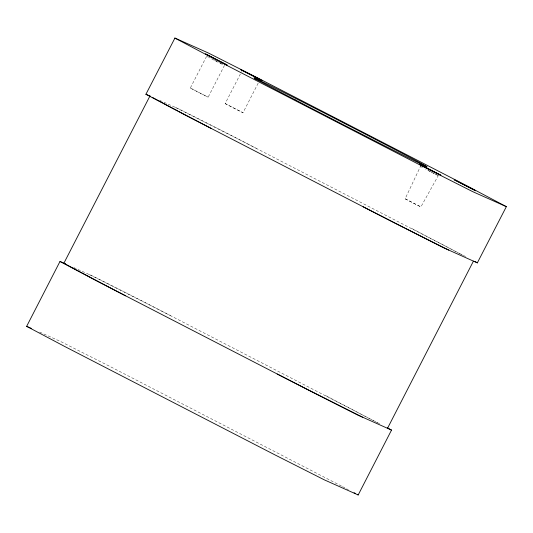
<?xml version="1.0" encoding="UTF-8"?>
<svg xmlns="http://www.w3.org/2000/svg" width="533" height="533" viewBox="0 0 533 533"><rect width="100%" height="100%" fill="white"/><g stroke="black" fill="none" stroke-linecap="round" stroke-linejoin="round"><path stroke-width="0.4" stroke-dasharray="2.67 2" d="M437.733 175.337L438.266 175.637L420.903 206.897L415.82 204.379L405.127 198.809L420.437 166.496L420.97 166.796M224.48 65.392L208.143 97.179L200.128 93.168L190.314 88.038L206.651 56.251M258.185 83.155L242.988 112.729L234.973 108.712L225.159 103.582L240.356 74.014M241.569 71.808L242.035 72.095M190.314 88.038L208.143 97.179M225.159 103.582L242.988 112.729M438.193 175.624L430.817 171.912M405.127 198.809L420.903 206.897M159.627 100.337L179.641 109.298L228.87 134.189L466.861 257.232M73.687 267.553L93.701 276.514L142.937 301.405L380.922 424.448M39.622 332.092L60.362 341.38L109.598 366.271L341.8 486.256M175.264 107.313L184.405 111.87A304.809 2.658 27.2 0 1 241.369 140.692L256.48 148.407M89.324 274.528L98.465 279.085A304.809 2.658 27.2 0 1 155.429 307.907L170.54 315.623M420.51 166.503L422.416 167.435M222.508 64.446L218.743 62.541M218.17 62.254L208.829 57.424M214.672 60.262L217.011 61.462M428.452 170.507L430.211 171.406M430.251 171.626L425.667 169.261M430.791 171.706L431.91 172.286M411.842 228.524L434.548 240.383A194.465 1.699 27.2 0 1 460.026 253.848M325.91 395.739L336.25 401.122A194.465 1.699 27.2 0 1 378.157 423.235M433.029 172.865L434.355 173.558M219.25 62.621L222.308 64.22M435.021 173.898L436.62 174.744M342.526 486.636L348.309 489.7M207.19 56.551L208.296 57.144M460.725 254.221A194.465 1.699 27.2 0 1 462.777 255.314"/><path stroke-width="0.8" d="M387.431 427.892L391.522 430.091L358.183 494.964L324.47 479.92L275.235 455.029L64.72 346.483L26.65 326.343L59.989 261.47L65.492 263.895M145.922 94.254L174.931 38.056L208.53 53.08L257.765 77.971L468.28 186.517L506.35 206.657L477.341 262.862L443.742 247.838L394.513 222.947L183.992 114.402L145.922 94.254L149.94 96.013L63.887 263.209L66.332 264.555A194.465 1.699 27.2 0 0 115.255 290.445L125.601 295.828M506.35 206.657L472.638 191.62L423.402 166.729L212.887 58.184L174.817 38.036M26.65 326.343L31.3 328.381M391.522 430.091L357.81 415.054L308.574 390.163L98.059 281.617L59.989 261.47M473.437 261.123L387.504 428.332M258.578 80.603L259.251 80.929M448.733 250.097L431.27 241.369A194.465 1.699 27.2 0 1 404.847 228.024M362.793 417.312L356.877 414.381A194.465 1.699 27.2 0 1 288.899 379.989L277.207 374.006M256.213 79.424L257.346 79.997M254.274 78.438L255.647 79.137M363.146 206.791L390.223 220.602A194.465 1.699 27.2 0 0 397.638 224.373M211.541 128.613L201.194 123.23A194.465 1.699 27.2 0 1 178.322 111.224M177.662 110.871L172.552 108.172A194.465 1.699 27.2 0 1 163.358 103.289M354.092 492.759L355.538 493.525M474.816 261.443L477.455 262.882M149.82 95.993L150.652 96.46M357.323 494.477L358.183 494.964M162.652 102.916A194.465 1.699 27.2 0 1 152.271 97.339M404.134 227.664A194.465 1.699 27.2 0 1 398.364 224.739M205.598 53.953L227.025 64.973L205.598 53.953M240.443 69.497L261.87 80.516L240.443 69.497M419.384 164.197L440.811 175.21L419.384 164.197M454.223 179.741L475.656 190.761L454.223 179.741M295.482 99.984A97.246 0.846 27.2 0 0 427.053 166.809A97.246 0.846 27.2 0 0 299.22 100.257A97.246 0.846 27.2 0 0 295.482 99.984"/></g></svg>
